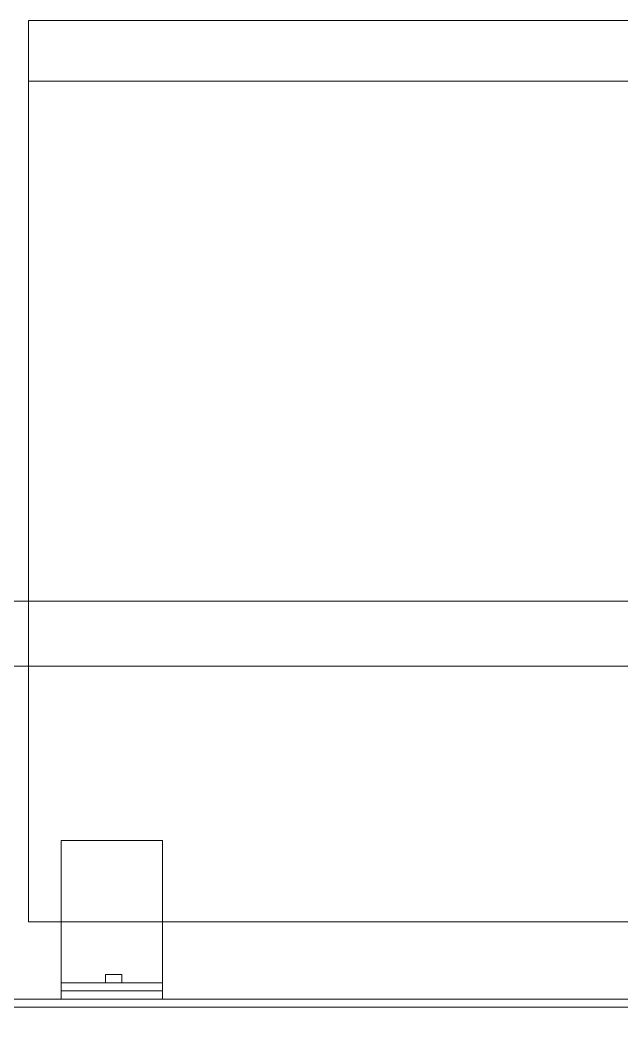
# Model space of a CAD drawing. Header units: millimetres. Extents: x 182 to 575, y -105 to 95.
# Drawn here: x 279.052 to 279.757, y 77.001 to 78.197 of the extents above; entities that cross this region are included whole.
import ezdxf

# ---------------------------------------------------------------- set-up
doc = ezdxf.new("R2010")
doc.units = ezdxf.units.MM
doc.header["$MEASUREMENT"] = 0
doc.layers.add('PDF_Geometry', color=7, linetype='Continuous')

msp = doc.modelspace()

# ---------------------------------------------------------------- linework, layer by layer
at = {"layer": 'PDF_Geometry', "lineweight": 20}
msp.add_lwpolyline([(279.0612, 78.1967), (279.0612, 78.1253), (280.2993, 78.1253), (280.2993, 78.1967)], close=True, dxfattribs=at)
at = {"layer": 'PDF_Geometry', "lineweight": 13}
for points in [[(279.0612, 78.1253), (280.2993, 78.1253), (280.2993, 77.1396), (279.0612, 77.1396)], [(279.1516, 77.0777), (279.1707, 77.0777), (279.1707, 77.0681), (279.1516, 77.0681)]]:
    msp.add_lwpolyline(points, close=True, dxfattribs=at)
at = {"layer": 'PDF_Geometry', "lineweight": 0}
for points in [[(280.004, 77.5158), (280.004, 77.4396), (278.6564, 77.4396), (278.6564, 77.5158)], [(278.6564, 77.4396), (280.004, 77.4396), (280.004, 76.4586), (278.6564, 76.4586)]]:
    msp.add_lwpolyline(points, close=True, dxfattribs=at)
at = {"layer": 'PDF_Geometry', "lineweight": 13}
for points in [[(279.2183, 77.0491), (279.2183, 77.2348), (279.0993, 77.2348), (279.0993, 77.0491)], [(279.2183, 77.0681), (279.0993, 77.0681)], [(279.2183, 77.0586), (279.0993, 77.0586)], [(280.2707, 77.0491), (277.9802, 77.0491), (277.9326, 77.0491)]]:
    msp.add_lwpolyline(points, dxfattribs=at)
at = {"layer": 'PDF_Geometry', "lineweight": 20}
msp.add_lwpolyline([(280.2612, 77.0396), (277.9326, 77.0396)], dxfattribs=at)

doc.saveas('drawing.dxf')
